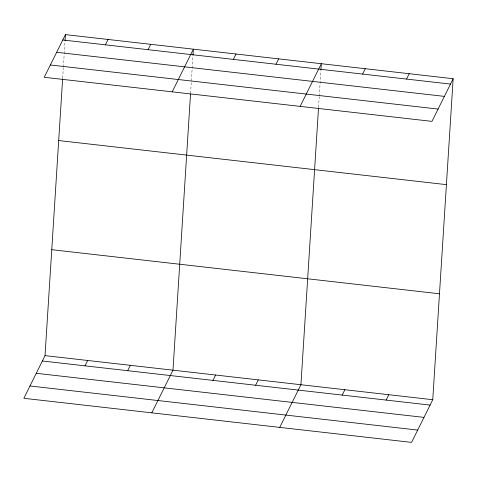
<?xml version="1.0" encoding="UTF-8"?>
<svg xmlns="http://www.w3.org/2000/svg" width="477" height="477" viewBox="0 0 477 477"><rect width="100%" height="100%" fill="white"/><g stroke="black" fill="none" stroke-linecap="round" stroke-linejoin="round"><path stroke-width="0.36" stroke-dasharray="2.38 1.79" d="M62.672 78.025L63.328 67.722M63.369 66.989L64.168 54.485M64.216 53.746L65.009 41.243M190.573 93.307L192.958 55.791M318.564 107.122L319.22 96.819M319.268 96.086L320.902 70.34"/><path stroke-width="0.72" d="M453.15 78.705L431.971 121.373L44.248 77.286L65.427 34.618L453.15 78.705L432.752 399.714L411.573 442.382L23.85 398.295L45.029 355.627L62.624 78.759M65.057 40.503L65.427 34.618M190.526 94.041L172.978 370.176L151.799 412.843M193 55.052L193.376 49.167L172.197 91.834M318.523 107.856L300.927 384.724L279.749 427.392M320.949 69.6L321.325 63.715L300.146 106.383M105.417 44.838L108.076 39.472M148.061 49.686L150.726 44.319M233.36 59.386L236.026 54.02M85.013 365.841L87.679 360.475M276.01 64.234L278.675 58.868M127.663 370.695L130.328 365.322M362.603 74.078L365.269 68.712M212.963 380.39L215.628 375.023M406.541 79.075L409.206 73.708M255.612 385.243L258.278 379.871M342.206 395.087L344.865 389.721M386.143 400.084L388.809 394.717M62.767 39.99L450.485 84.071M56.656 52.297L444.373 96.384M50.359 64.979L438.083 109.066M58.695 140.554L446.418 184.641M51.76 249.692L439.484 293.778M45.029 355.627L432.752 399.714M42.364 360.994L430.087 405.08M36.258 373.3L423.975 417.387M29.962 385.982L417.679 430.069"/></g></svg>
